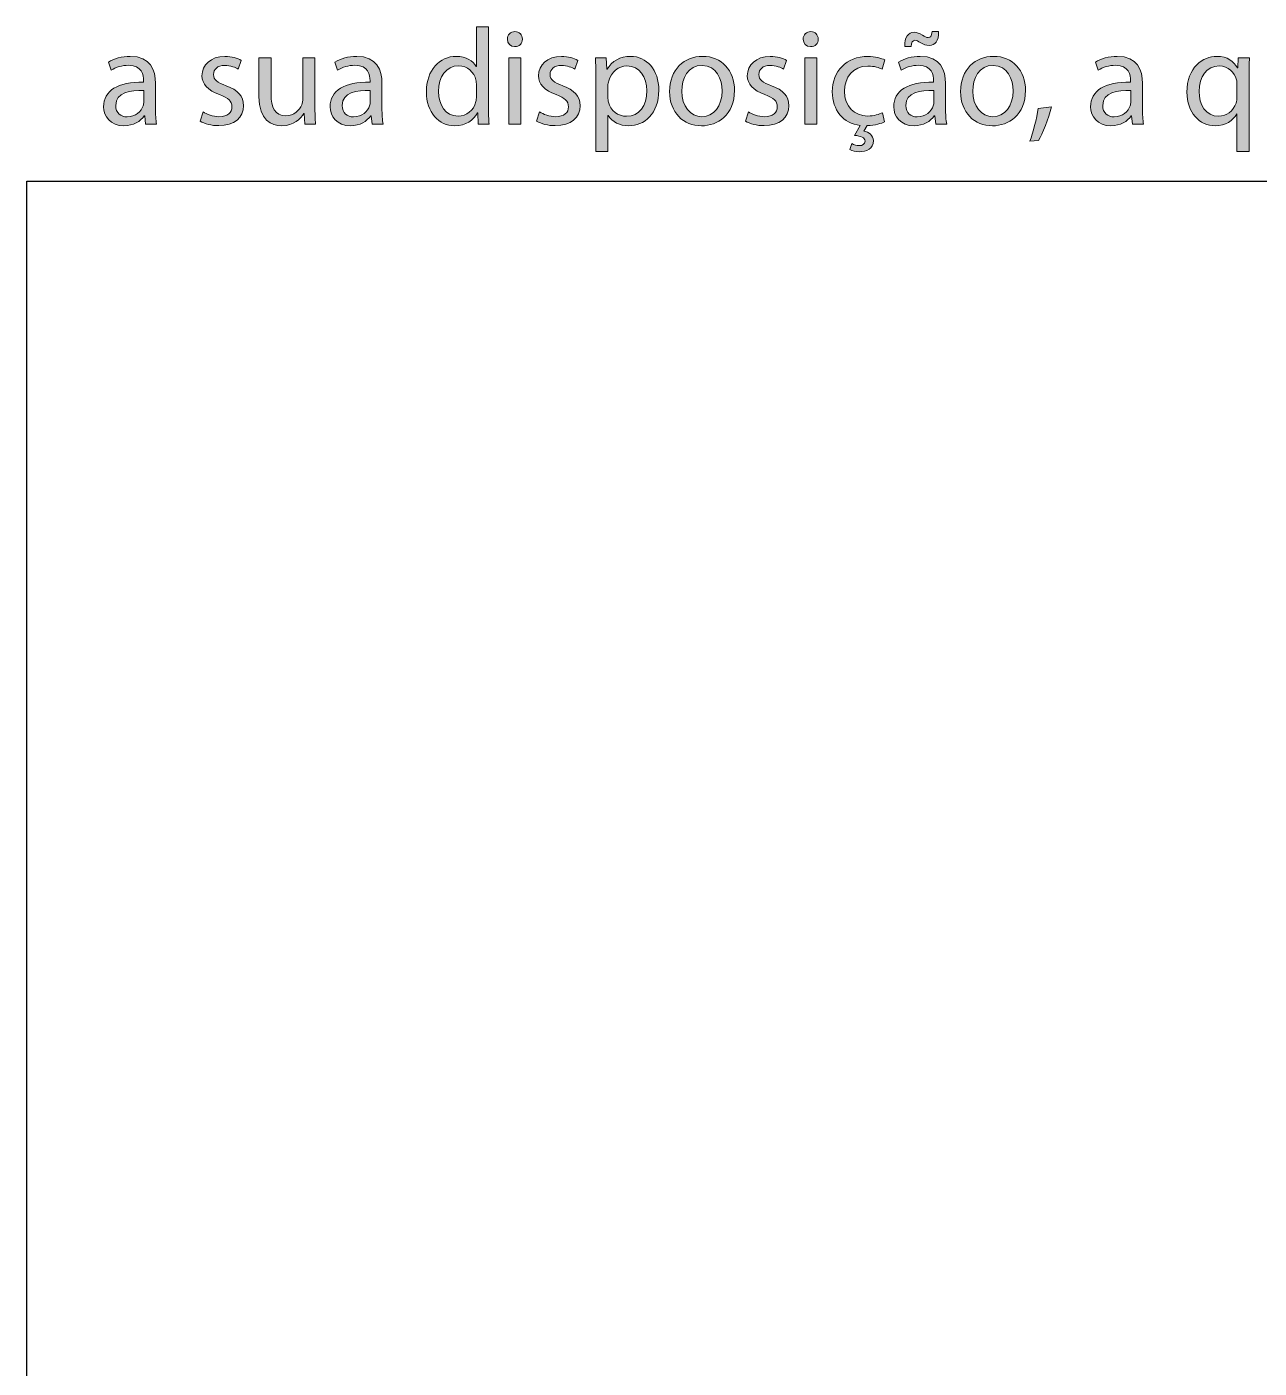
# Model space of a CAD drawing. Header units: inches. Extents: x -507 to 1392, y -754 to 68.
# Drawn here: x 1010.5 to 1100.2, y -318.5 to -220.9 of the extents above; entities that cross this region are included whole.
import ezdxf

# ---------------------------------------------------------------- set-up
doc = ezdxf.new("R2010")
doc.units = ezdxf.units.IN
doc.header["$MEASUREMENT"] = 0
doc.layers.add('back', color=7, linetype='Continuous')
picture_1 = doc.add_image_def('image45.png', size_in_pixel=(730, 767))

# ---------------------------------------------------------------- blocks, each defined once
blk = doc.blocks.new('block 114')
at = {"layer": 'back'}
image = blk.add_image(picture_1, insert=(1010.5, -416.178), size_in_units=(175.2, 184.08), dxfattribs=at)
blk = doc.blocks.new('block 162')
at = {"layer": 'back', "true_color": 0x231f20}
h = blk.add_hatch(color=250, dxfattribs=at)
h.dxf.hatch_style = 2
edge = h.paths.add_edge_path()
edge.add_spline(control_points=[(1044.12, -220.851), (1044.12, -220.851), (1044.12, -226.697), (1044.12, -226.697), (1044.12, -227.127), (1044.13, -227.617), (1044.16, -227.947), (1044.16, -227.947), (1043.371, -227.947), (1043.371, -227.947), (1043.371, -227.947), (1043.331, -227.107), (1043.331, -227.107), (1043.331, -227.107), (1043.311, -227.107), (1043.311, -227.107), (1043.041, -227.647), (1042.451, -228.057), (1041.661, -228.057), (1040.492, -228.057), (1039.593, -227.067), (1039.593, -225.598), (1039.583, -223.989), (1040.582, -223), (1041.762, -223), (1042.501, -223), (1043.001, -223.349), (1043.221, -223.739), (1043.221, -223.739), (1043.24, -223.739), (1043.24, -223.739), (1043.24, -223.739), (1043.24, -220.851), (1043.24, -220.851), (1043.24, -220.851), (1044.12, -220.851), (1044.12, -220.851)], knot_values=[0, 0, 0, 0, 1, 1, 1, 2, 2, 2, 3, 3, 3, 4, 4, 4, 5, 5, 5, 6, 6, 6, 7, 7, 7, 8, 8, 8, 9, 9, 9, 10, 10, 10, 11, 11, 11, 12, 12, 12, 12], degree=3, periodic=1)
edge = h.paths.add_edge_path()
edge.add_spline(control_points=[(1043.24, -225.078), (1043.24, -224.968), (1043.23, -224.818), (1043.201, -224.708), (1043.07, -224.149), (1042.591, -223.689), (1041.932, -223.689), (1041.021, -223.689), (1040.482, -224.489), (1040.482, -225.558), (1040.482, -226.538), (1040.962, -227.347), (1041.911, -227.347), (1042.501, -227.347), (1043.041, -226.958), (1043.201, -226.298), (1043.23, -226.178), (1043.24, -226.058), (1043.24, -225.918), (1043.24, -225.918), (1043.24, -225.078), (1043.24, -225.078)], knot_values=[0, 0, 0, 0, 1, 1, 1, 2, 2, 2, 3, 3, 3, 4, 4, 4, 5, 5, 5, 6, 6, 6, 7, 7, 7, 7], degree=3, periodic=1)
h = blk.add_hatch(color=250, dxfattribs=at)
h.dxf.hatch_style = 2
edge = h.paths.add_edge_path()
edge.add_spline(control_points=[(1046.582, -221.75), (1046.592, -222.05), (1046.372, -222.29), (1046.022, -222.29), (1045.713, -222.29), (1045.493, -222.05), (1045.493, -221.75), (1045.493, -221.44), (1045.723, -221.201), (1046.042, -221.201), (1046.372, -221.201), (1046.582, -221.44), (1046.582, -221.75)], knot_values=[0, 0, 0, 0, 1, 1, 1, 2, 2, 2, 3, 3, 3, 4, 4, 4, 4], degree=3, periodic=1)
h.paths.add_polyline_path([(1045.603, -227.947), (1045.603, -223.109), (1046.482, -223.109), (1046.482, -227.947)])
h = blk.add_hatch(color=250, dxfattribs=at)
h.dxf.hatch_style = 2
edge = h.paths.add_edge_path()
edge.add_spline(control_points=[(1068.121, -221.75), (1068.131, -222.05), (1067.911, -222.29), (1067.562, -222.29), (1067.252, -222.29), (1067.032, -222.05), (1067.032, -221.75), (1067.032, -221.44), (1067.262, -221.201), (1067.581, -221.201), (1067.911, -221.201), (1068.121, -221.44), (1068.121, -221.75)], knot_values=[0, 0, 0, 0, 1, 1, 1, 2, 2, 2, 3, 3, 3, 4, 4, 4, 4], degree=3, periodic=1)
h.paths.add_polyline_path([(1067.142, -227.947), (1067.142, -223.109), (1068.021, -223.109), (1068.021, -227.947)])
h = blk.add_hatch(color=250, dxfattribs=at)
h.dxf.hatch_style = 2
edge = h.paths.add_edge_path()
edge.add_spline(control_points=[(1076.681, -227.947), (1076.681, -227.947), (1076.61, -227.337), (1076.61, -227.337), (1076.61, -227.337), (1076.581, -227.337), (1076.581, -227.337), (1076.311, -227.717), (1075.791, -228.057), (1075.102, -228.057), (1074.122, -228.057), (1073.622, -227.367), (1073.622, -226.667), (1073.622, -225.498), (1074.662, -224.858), (1076.53, -224.869), (1076.53, -224.869), (1076.53, -224.769), (1076.53, -224.769), (1076.53, -224.369), (1076.421, -223.649), (1075.432, -223.649), (1074.981, -223.649), (1074.512, -223.789), (1074.172, -224.009), (1074.172, -224.009), (1073.972, -223.429), (1073.972, -223.429), (1074.372, -223.169), (1074.951, -223), (1075.562, -223), (1077.04, -223), (1077.4, -224.009), (1077.4, -224.979), (1077.4, -224.979), (1077.4, -226.788), (1077.4, -226.788), (1077.4, -227.207), (1077.42, -227.617), (1077.48, -227.947), (1077.48, -227.947), (1076.681, -227.947), (1076.681, -227.947)], knot_values=[0, 0, 0, 0, 1, 1, 1, 2, 2, 2, 3, 3, 3, 4, 4, 4, 5, 5, 5, 6, 6, 6, 7, 7, 7, 8, 8, 8, 9, 9, 9, 10, 10, 10, 11, 11, 11, 12, 12, 12, 13, 13, 13, 14, 14, 14, 14], degree=3, periodic=1)
edge = h.paths.add_edge_path()
edge.add_spline(control_points=[(1074.422, -222.28), (1074.401, -221.63), (1074.672, -221.24), (1075.102, -221.24), (1075.321, -221.24), (1075.491, -221.331), (1075.721, -221.46), (1075.881, -221.55), (1076.021, -221.63), (1076.141, -221.63), (1076.301, -221.63), (1076.391, -221.541), (1076.421, -221.201), (1076.421, -221.201), (1076.881, -221.201), (1076.881, -221.201), (1076.9, -221.87), (1076.671, -222.21), (1076.201, -222.21), (1075.991, -222.21), (1075.801, -222.12), (1075.591, -222.01), (1075.392, -221.89), (1075.281, -221.83), (1075.161, -221.83), (1075.002, -221.83), (1074.922, -222), (1074.901, -222.28), (1074.901, -222.28), (1074.422, -222.28), (1074.422, -222.28)], knot_values=[0, 0, 0, 0, 1, 1, 1, 2, 2, 2, 3, 3, 3, 4, 4, 4, 5, 5, 5, 6, 6, 6, 7, 7, 7, 8, 8, 8, 9, 9, 9, 10, 10, 10, 10], degree=3, periodic=1)
edge = h.paths.add_edge_path()
edge.add_spline(control_points=[(1076.551, -225.478), (1075.591, -225.458), (1074.502, -225.628), (1074.502, -226.567), (1074.502, -227.137), (1074.882, -227.407), (1075.331, -227.407), (1075.961, -227.407), (1076.36, -227.007), (1076.501, -226.598), (1076.53, -226.507), (1076.551, -226.408), (1076.551, -226.318), (1076.551, -226.318), (1076.551, -225.478), (1076.551, -225.478)], knot_values=[0, 0, 0, 0, 1, 1, 1, 2, 2, 2, 3, 3, 3, 4, 4, 4, 5, 5, 5, 5], degree=3, periodic=1)
h = blk.add_hatch(color=250, dxfattribs=at)
h.dxf.hatch_style = 2
edge = h.paths.add_edge_path()
edge.add_spline(control_points=[(1019.151, -227.947), (1019.151, -227.947), (1019.081, -227.337), (1019.081, -227.337), (1019.081, -227.337), (1019.052, -227.337), (1019.052, -227.337), (1018.781, -227.717), (1018.262, -228.057), (1017.572, -228.057), (1016.593, -228.057), (1016.093, -227.367), (1016.093, -226.667), (1016.093, -225.498), (1017.133, -224.858), (1019.001, -224.869), (1019.001, -224.869), (1019.001, -224.769), (1019.001, -224.769), (1019.001, -224.369), (1018.892, -223.649), (1017.902, -223.649), (1017.452, -223.649), (1016.982, -223.789), (1016.643, -224.009), (1016.643, -224.009), (1016.442, -223.429), (1016.442, -223.429), (1016.843, -223.169), (1017.422, -223), (1018.032, -223), (1019.511, -223), (1019.871, -224.009), (1019.871, -224.979), (1019.871, -224.979), (1019.871, -226.788), (1019.871, -226.788), (1019.871, -227.207), (1019.891, -227.617), (1019.951, -227.947), (1019.951, -227.947), (1019.151, -227.947), (1019.151, -227.947)], knot_values=[0, 0, 0, 0, 1, 1, 1, 2, 2, 2, 3, 3, 3, 4, 4, 4, 5, 5, 5, 6, 6, 6, 7, 7, 7, 8, 8, 8, 9, 9, 9, 10, 10, 10, 11, 11, 11, 12, 12, 12, 13, 13, 13, 14, 14, 14, 14], degree=3, periodic=1)
edge = h.paths.add_edge_path()
edge.add_spline(control_points=[(1019.021, -225.478), (1018.062, -225.458), (1016.973, -225.628), (1016.973, -226.567), (1016.973, -227.137), (1017.353, -227.407), (1017.802, -227.407), (1018.432, -227.407), (1018.831, -227.007), (1018.972, -226.598), (1019.001, -226.507), (1019.021, -226.408), (1019.021, -226.318), (1019.021, -226.318), (1019.021, -225.478), (1019.021, -225.478)], knot_values=[0, 0, 0, 0, 1, 1, 1, 2, 2, 2, 3, 3, 3, 4, 4, 4, 5, 5, 5, 5], degree=3, periodic=1)
h = blk.add_hatch(color=250, dxfattribs=at)
h.dxf.hatch_style = 2
edge = h.paths.add_edge_path()
edge.add_spline(control_points=[(1023.332, -227.047), (1023.592, -227.217), (1024.052, -227.397), (1024.491, -227.397), (1025.131, -227.397), (1025.432, -227.077), (1025.432, -226.677), (1025.432, -226.258), (1025.182, -226.028), (1024.531, -225.788), (1023.662, -225.478), (1023.252, -224.999), (1023.252, -224.419), (1023.252, -223.639), (1023.882, -223), (1024.922, -223), (1025.411, -223), (1025.841, -223.14), (1026.11, -223.299), (1026.11, -223.299), (1025.891, -223.939), (1025.891, -223.939), (1025.701, -223.819), (1025.352, -223.659), (1024.901, -223.659), (1024.382, -223.659), (1024.092, -223.959), (1024.092, -224.319), (1024.092, -224.719), (1024.382, -224.898), (1025.012, -225.138), (1025.851, -225.458), (1026.28, -225.878), (1026.28, -226.598), (1026.28, -227.447), (1025.621, -228.047), (1024.472, -228.047), (1023.942, -228.047), (1023.452, -227.917), (1023.112, -227.717), (1023.112, -227.717), (1023.332, -227.047), (1023.332, -227.047)], knot_values=[0, 0, 0, 0, 1, 1, 1, 2, 2, 2, 3, 3, 3, 4, 4, 4, 5, 5, 5, 6, 6, 6, 7, 7, 7, 8, 8, 8, 9, 9, 9, 10, 10, 10, 11, 11, 11, 12, 12, 12, 13, 13, 13, 14, 14, 14, 14], degree=3, periodic=1)
h = blk.add_hatch(color=250, dxfattribs=at)
h.dxf.hatch_style = 2
edge = h.paths.add_edge_path()
edge.add_spline(control_points=[(1031.48, -226.627), (1031.48, -227.127), (1031.49, -227.567), (1031.521, -227.947), (1031.521, -227.947), (1030.741, -227.947), (1030.741, -227.947), (1030.741, -227.947), (1030.691, -227.157), (1030.691, -227.157), (1030.691, -227.157), (1030.671, -227.157), (1030.671, -227.157), (1030.441, -227.547), (1029.932, -228.057), (1029.072, -228.057), (1028.312, -228.057), (1027.402, -227.637), (1027.402, -225.938), (1027.402, -225.938), (1027.402, -223.109), (1027.402, -223.109), (1027.402, -223.109), (1028.282, -223.109), (1028.282, -223.109), (1028.282, -223.109), (1028.282, -225.788), (1028.282, -225.788), (1028.282, -226.708), (1028.562, -227.327), (1029.361, -227.327), (1029.951, -227.327), (1030.361, -226.917), (1030.521, -226.527), (1030.571, -226.397), (1030.601, -226.238), (1030.601, -226.078), (1030.601, -226.078), (1030.601, -223.109), (1030.601, -223.109), (1030.601, -223.109), (1031.48, -223.109), (1031.48, -223.109), (1031.48, -223.109), (1031.48, -226.627), (1031.48, -226.627)], knot_values=[0, 0, 0, 0, 1, 1, 1, 2, 2, 2, 3, 3, 3, 4, 4, 4, 5, 5, 5, 6, 6, 6, 7, 7, 7, 8, 8, 8, 9, 9, 9, 10, 10, 10, 11, 11, 11, 12, 12, 12, 13, 13, 13, 14, 14, 14, 15, 15, 15, 15], degree=3, periodic=1)
h = blk.add_hatch(color=250, dxfattribs=at)
h.dxf.hatch_style = 2
edge = h.paths.add_edge_path()
edge.add_spline(control_points=[(1035.642, -227.947), (1035.642, -227.947), (1035.571, -227.337), (1035.571, -227.337), (1035.571, -227.337), (1035.542, -227.337), (1035.542, -227.337), (1035.271, -227.717), (1034.752, -228.057), (1034.062, -228.057), (1033.083, -228.057), (1032.583, -227.367), (1032.583, -226.667), (1032.583, -225.498), (1033.623, -224.858), (1035.491, -224.869), (1035.491, -224.869), (1035.491, -224.769), (1035.491, -224.769), (1035.491, -224.369), (1035.382, -223.649), (1034.393, -223.649), (1033.942, -223.649), (1033.473, -223.789), (1033.133, -224.009), (1033.133, -224.009), (1032.933, -223.429), (1032.933, -223.429), (1033.333, -223.169), (1033.912, -223), (1034.522, -223), (1036.001, -223), (1036.361, -224.009), (1036.361, -224.979), (1036.361, -224.979), (1036.361, -226.788), (1036.361, -226.788), (1036.361, -227.207), (1036.381, -227.617), (1036.441, -227.947), (1036.441, -227.947), (1035.642, -227.947), (1035.642, -227.947)], knot_values=[0, 0, 0, 0, 1, 1, 1, 2, 2, 2, 3, 3, 3, 4, 4, 4, 5, 5, 5, 6, 6, 6, 7, 7, 7, 8, 8, 8, 9, 9, 9, 10, 10, 10, 11, 11, 11, 12, 12, 12, 13, 13, 13, 14, 14, 14, 14], degree=3, periodic=1)
edge = h.paths.add_edge_path()
edge.add_spline(control_points=[(1035.512, -225.478), (1034.552, -225.458), (1033.463, -225.628), (1033.463, -226.567), (1033.463, -227.137), (1033.843, -227.407), (1034.292, -227.407), (1034.922, -227.407), (1035.321, -227.007), (1035.462, -226.598), (1035.491, -226.507), (1035.512, -226.408), (1035.512, -226.318), (1035.512, -226.318), (1035.512, -225.478), (1035.512, -225.478)], knot_values=[0, 0, 0, 0, 1, 1, 1, 2, 2, 2, 3, 3, 3, 4, 4, 4, 5, 5, 5, 5], degree=3, periodic=1)
h = blk.add_hatch(color=250, dxfattribs=at)
h.dxf.hatch_style = 2
edge = h.paths.add_edge_path()
edge.add_spline(control_points=[(1047.842, -227.047), (1048.102, -227.217), (1048.562, -227.397), (1049.001, -227.397), (1049.641, -227.397), (1049.941, -227.077), (1049.941, -226.677), (1049.941, -226.258), (1049.691, -226.028), (1049.041, -225.788), (1048.172, -225.478), (1047.762, -224.999), (1047.762, -224.419), (1047.762, -223.639), (1048.392, -223), (1049.432, -223), (1049.921, -223), (1050.351, -223.14), (1050.62, -223.299), (1050.62, -223.299), (1050.4, -223.939), (1050.4, -223.939), (1050.211, -223.819), (1049.861, -223.659), (1049.411, -223.659), (1048.892, -223.659), (1048.602, -223.959), (1048.602, -224.319), (1048.602, -224.719), (1048.892, -224.898), (1049.521, -225.138), (1050.36, -225.458), (1050.79, -225.878), (1050.79, -226.598), (1050.79, -227.447), (1050.131, -228.047), (1048.981, -228.047), (1048.452, -228.047), (1047.962, -227.917), (1047.622, -227.717), (1047.622, -227.717), (1047.842, -227.047), (1047.842, -227.047)], knot_values=[0, 0, 0, 0, 1, 1, 1, 2, 2, 2, 3, 3, 3, 4, 4, 4, 5, 5, 5, 6, 6, 6, 7, 7, 7, 8, 8, 8, 9, 9, 9, 10, 10, 10, 11, 11, 11, 12, 12, 12, 13, 13, 13, 14, 14, 14, 14], degree=3, periodic=1)
h = blk.add_hatch(color=250, dxfattribs=at)
h.dxf.hatch_style = 2
edge = h.paths.add_edge_path()
edge.add_spline(control_points=[(1051.942, -224.688), (1051.942, -224.069), (1051.923, -223.569), (1051.902, -223.109), (1051.902, -223.109), (1052.692, -223.109), (1052.692, -223.109), (1052.692, -223.109), (1052.732, -223.939), (1052.732, -223.939), (1052.732, -223.939), (1052.752, -223.939), (1052.752, -223.939), (1053.112, -223.349), (1053.682, -223), (1054.471, -223), (1055.641, -223), (1056.52, -223.989), (1056.52, -225.458), (1056.52, -227.197), (1055.461, -228.057), (1054.321, -228.057), (1053.682, -228.057), (1053.122, -227.777), (1052.832, -227.297), (1052.832, -227.297), (1052.812, -227.297), (1052.812, -227.297), (1052.812, -227.297), (1052.812, -229.926), (1052.812, -229.926), (1052.812, -229.926), (1051.942, -229.926), (1051.942, -229.926), (1051.942, -229.926), (1051.942, -224.688), (1051.942, -224.688)], knot_values=[0, 0, 0, 0, 1, 1, 1, 2, 2, 2, 3, 3, 3, 4, 4, 4, 5, 5, 5, 6, 6, 6, 7, 7, 7, 8, 8, 8, 9, 9, 9, 10, 10, 10, 11, 11, 11, 12, 12, 12, 12], degree=3, periodic=1)
edge = h.paths.add_edge_path()
edge.add_spline(control_points=[(1052.812, -225.978), (1052.812, -226.108), (1052.832, -226.228), (1052.852, -226.338), (1053.012, -226.947), (1053.542, -227.367), (1054.171, -227.367), (1055.101, -227.367), (1055.641, -226.607), (1055.641, -225.498), (1055.641, -224.529), (1055.131, -223.699), (1054.201, -223.699), (1053.602, -223.699), (1053.042, -224.129), (1052.872, -224.789), (1052.842, -224.898), (1052.812, -225.028), (1052.812, -225.148), (1052.812, -225.148), (1052.812, -225.978), (1052.812, -225.978)], knot_values=[0, 0, 0, 0, 1, 1, 1, 2, 2, 2, 3, 3, 3, 4, 4, 4, 5, 5, 5, 6, 6, 6, 7, 7, 7, 7], degree=3, periodic=1)
h = blk.add_hatch(color=250, dxfattribs=at)
h.dxf.hatch_style = 2
edge = h.paths.add_edge_path()
edge.add_spline(control_points=[(1062.03, -225.488), (1062.03, -227.277), (1060.791, -228.057), (1059.621, -228.057), (1058.312, -228.057), (1057.303, -227.097), (1057.303, -225.568), (1057.303, -223.949), (1058.362, -223), (1059.701, -223), (1061.091, -223), (1062.03, -224.009), (1062.03, -225.488)], knot_values=[0, 0, 0, 0, 1, 1, 1, 2, 2, 2, 3, 3, 3, 4, 4, 4, 4], degree=3, periodic=1)
edge = h.paths.add_edge_path()
edge.add_spline(control_points=[(1058.192, -225.538), (1058.192, -226.598), (1058.802, -227.397), (1059.661, -227.397), (1060.501, -227.397), (1061.131, -226.607), (1061.131, -225.518), (1061.131, -224.699), (1060.721, -223.659), (1059.682, -223.659), (1058.642, -223.659), (1058.192, -224.619), (1058.192, -225.538)], knot_values=[0, 0, 0, 0, 1, 1, 1, 2, 2, 2, 3, 3, 3, 4, 4, 4, 4], degree=3, periodic=1)
h = blk.add_hatch(color=250, dxfattribs=at)
h.dxf.hatch_style = 2
edge = h.paths.add_edge_path()
edge.add_spline(control_points=[(1063.042, -227.047), (1063.302, -227.217), (1063.762, -227.397), (1064.201, -227.397), (1064.841, -227.397), (1065.142, -227.077), (1065.142, -226.677), (1065.142, -226.258), (1064.892, -226.028), (1064.241, -225.788), (1063.372, -225.478), (1062.962, -224.999), (1062.962, -224.419), (1062.962, -223.639), (1063.592, -223), (1064.632, -223), (1065.121, -223), (1065.551, -223.14), (1065.82, -223.299), (1065.82, -223.299), (1065.601, -223.939), (1065.601, -223.939), (1065.411, -223.819), (1065.062, -223.659), (1064.611, -223.659), (1064.092, -223.659), (1063.802, -223.959), (1063.802, -224.319), (1063.802, -224.719), (1064.092, -224.898), (1064.722, -225.138), (1065.561, -225.458), (1065.99, -225.878), (1065.99, -226.598), (1065.99, -227.447), (1065.331, -228.047), (1064.182, -228.047), (1063.652, -228.047), (1063.162, -227.917), (1062.822, -227.717), (1062.822, -227.717), (1063.042, -227.047), (1063.042, -227.047)], knot_values=[0, 0, 0, 0, 1, 1, 1, 2, 2, 2, 3, 3, 3, 4, 4, 4, 5, 5, 5, 6, 6, 6, 7, 7, 7, 8, 8, 8, 9, 9, 9, 10, 10, 10, 11, 11, 11, 12, 12, 12, 13, 13, 13, 14, 14, 14, 14], degree=3, periodic=1)
h = blk.add_hatch(color=250, dxfattribs=at)
h.dxf.hatch_style = 2
edge = h.paths.add_edge_path()
edge.add_spline(control_points=[(1072.95, -227.767), (1072.74, -227.877), (1072.28, -228.027), (1071.701, -228.047), (1071.701, -228.047), (1071.441, -228.446), (1071.441, -228.446), (1071.811, -228.497), (1072.141, -228.756), (1072.141, -229.136), (1072.141, -229.726), (1071.65, -229.946), (1071.102, -229.946), (1070.852, -229.946), (1070.592, -229.875), (1070.422, -229.776), (1070.422, -229.776), (1070.571, -229.346), (1070.571, -229.346), (1070.731, -229.446), (1070.932, -229.496), (1071.111, -229.496), (1071.331, -229.496), (1071.541, -229.416), (1071.541, -229.176), (1071.531, -228.916), (1071.231, -228.796), (1070.762, -228.756), (1070.762, -228.756), (1071.181, -228.027), (1071.181, -228.027), (1069.941, -227.867), (1069.152, -226.927), (1069.152, -225.578), (1069.152, -224.089), (1070.172, -223.009), (1071.751, -223.009), (1072.271, -223.009), (1072.73, -223.14), (1072.97, -223.259), (1072.97, -223.259), (1072.771, -223.939), (1072.771, -223.939), (1072.561, -223.819), (1072.23, -223.709), (1071.751, -223.709), (1070.642, -223.709), (1070.042, -224.529), (1070.042, -225.538), (1070.042, -226.658), (1070.762, -227.347), (1071.721, -227.347), (1072.221, -227.347), (1072.551, -227.217), (1072.8, -227.107), (1072.8, -227.107), (1072.95, -227.767), (1072.95, -227.767)], knot_values=[0, 0, 0, 0, 1, 1, 1, 2, 2, 2, 3, 3, 3, 4, 4, 4, 5, 5, 5, 6, 6, 6, 7, 7, 7, 8, 8, 8, 9, 9, 9, 10, 10, 10, 11, 11, 11, 12, 12, 12, 13, 13, 13, 14, 14, 14, 15, 15, 15, 16, 16, 16, 17, 17, 17, 18, 18, 18, 19, 19, 19, 19], degree=3, periodic=1)
h = blk.add_hatch(color=250, dxfattribs=at)
h.dxf.hatch_style = 2
edge = h.paths.add_edge_path()
edge.add_spline(control_points=[(1083.22, -225.488), (1083.22, -227.277), (1081.98, -228.057), (1080.811, -228.057), (1079.502, -228.057), (1078.492, -227.097), (1078.492, -225.568), (1078.492, -223.949), (1079.552, -223), (1080.891, -223), (1082.28, -223), (1083.22, -224.009), (1083.22, -225.488)], knot_values=[0, 0, 0, 0, 1, 1, 1, 2, 2, 2, 3, 3, 3, 4, 4, 4, 4], degree=3, periodic=1)
edge = h.paths.add_edge_path()
edge.add_spline(control_points=[(1079.382, -225.538), (1079.382, -226.598), (1079.991, -227.397), (1080.851, -227.397), (1081.69, -227.397), (1082.32, -226.607), (1082.32, -225.518), (1082.32, -224.699), (1081.91, -223.659), (1080.871, -223.659), (1079.831, -223.659), (1079.382, -224.619), (1079.382, -225.538)], knot_values=[0, 0, 0, 0, 1, 1, 1, 2, 2, 2, 3, 3, 3, 4, 4, 4, 4], degree=3, periodic=1)
h = blk.add_hatch(color=250, dxfattribs=at)
h.dxf.hatch_style = 2
edge = h.paths.add_edge_path()
edge.add_spline(control_points=[(1091.021, -227.947), (1091.021, -227.947), (1090.95, -227.337), (1090.95, -227.337), (1090.95, -227.337), (1090.921, -227.337), (1090.921, -227.337), (1090.65, -227.717), (1090.131, -228.057), (1089.441, -228.057), (1088.462, -228.057), (1087.962, -227.367), (1087.962, -226.667), (1087.962, -225.498), (1089.002, -224.858), (1090.87, -224.869), (1090.87, -224.869), (1090.87, -224.769), (1090.87, -224.769), (1090.87, -224.369), (1090.761, -223.649), (1089.771, -223.649), (1089.321, -223.649), (1088.852, -223.789), (1088.512, -224.009), (1088.512, -224.009), (1088.312, -223.429), (1088.312, -223.429), (1088.712, -223.169), (1089.291, -223), (1089.901, -223), (1091.38, -223), (1091.74, -224.009), (1091.74, -224.979), (1091.74, -224.979), (1091.74, -226.788), (1091.74, -226.788), (1091.74, -227.207), (1091.76, -227.617), (1091.82, -227.947), (1091.82, -227.947), (1091.021, -227.947), (1091.021, -227.947)], knot_values=[0, 0, 0, 0, 1, 1, 1, 2, 2, 2, 3, 3, 3, 4, 4, 4, 5, 5, 5, 6, 6, 6, 7, 7, 7, 8, 8, 8, 9, 9, 9, 10, 10, 10, 11, 11, 11, 12, 12, 12, 13, 13, 13, 14, 14, 14, 14], degree=3, periodic=1)
edge = h.paths.add_edge_path()
edge.add_spline(control_points=[(1090.891, -225.478), (1089.931, -225.458), (1088.842, -225.628), (1088.842, -226.567), (1088.842, -227.137), (1089.222, -227.407), (1089.671, -227.407), (1090.301, -227.407), (1090.7, -227.007), (1090.841, -226.598), (1090.87, -226.507), (1090.891, -226.408), (1090.891, -226.318), (1090.891, -226.318), (1090.891, -225.478), (1090.891, -225.478)], knot_values=[0, 0, 0, 0, 1, 1, 1, 2, 2, 2, 3, 3, 3, 4, 4, 4, 5, 5, 5, 5], degree=3, periodic=1)
h = blk.add_hatch(color=250, dxfattribs=at)
h.dxf.hatch_style = 2
edge = h.paths.add_edge_path()
edge.add_spline(control_points=[(1098.619, -227.197), (1098.619, -227.197), (1098.6, -227.197), (1098.6, -227.197), (1098.34, -227.677), (1097.8, -228.057), (1097.021, -228.057), (1095.891, -228.057), (1094.972, -227.077), (1094.972, -225.608), (1094.972, -223.799), (1096.141, -223), (1097.16, -223), (1097.91, -223), (1098.41, -223.369), (1098.649, -223.839), (1098.649, -223.839), (1098.67, -223.839), (1098.67, -223.839), (1098.67, -223.839), (1098.699, -223.109), (1098.699, -223.109), (1098.699, -223.109), (1099.529, -223.109), (1099.529, -223.109), (1099.509, -223.519), (1099.499, -223.939), (1099.499, -224.438), (1099.499, -224.438), (1099.499, -229.926), (1099.499, -229.926), (1099.499, -229.926), (1098.619, -229.926), (1098.619, -229.926), (1098.619, -229.926), (1098.619, -227.197), (1098.619, -227.197)], knot_values=[0, 0, 0, 0, 1, 1, 1, 2, 2, 2, 3, 3, 3, 4, 4, 4, 5, 5, 5, 6, 6, 6, 7, 7, 7, 8, 8, 8, 9, 9, 9, 10, 10, 10, 11, 11, 11, 12, 12, 12, 12], degree=3, periodic=1)
edge = h.paths.add_edge_path()
edge.add_spline(control_points=[(1098.619, -225.068), (1098.619, -224.948), (1098.609, -224.809), (1098.58, -224.699), (1098.449, -224.159), (1097.979, -223.699), (1097.32, -223.699), (1096.411, -223.699), (1095.861, -224.469), (1095.861, -225.558), (1095.861, -226.518), (1096.321, -227.357), (1097.29, -227.357), (1097.86, -227.357), (1098.35, -227.007), (1098.55, -226.397), (1098.59, -226.278), (1098.619, -226.108), (1098.619, -225.978), (1098.619, -225.978), (1098.619, -225.068), (1098.619, -225.068)], knot_values=[0, 0, 0, 0, 1, 1, 1, 2, 2, 2, 3, 3, 3, 4, 4, 4, 5, 5, 5, 6, 6, 6, 7, 7, 7, 7], degree=3, periodic=1)
h = blk.add_hatch(color=250, dxfattribs=at)
h.dxf.hatch_style = 2
edge = h.paths.add_edge_path()
edge.add_spline(control_points=[(1083.543, -229.176), (1083.763, -228.586), (1084.032, -227.517), (1084.143, -226.788), (1084.143, -226.788), (1085.122, -226.688), (1085.122, -226.688), (1084.892, -227.537), (1084.452, -228.646), (1084.173, -229.116), (1084.173, -229.116), (1083.543, -229.176), (1083.543, -229.176)], knot_values=[0, 0, 0, 0, 1, 1, 1, 2, 2, 2, 3, 3, 3, 4, 4, 4, 4], degree=3, periodic=1)
at = {"layer": 'back', "lineweight": 0}
for points in [[(1045.603, -227.947), (1045.603, -223.109), (1046.482, -223.109), (1046.482, -227.947), (1045.603, -227.947)], [(1067.142, -227.947), (1067.142, -223.109), (1068.021, -223.109), (1068.021, -227.947), (1067.142, -227.947)]]:
    blk.add_lwpolyline(points, dxfattribs=at)
for points, knots in [([(1044.12, -220.851), (1044.12, -220.851), (1044.12, -226.697), (1044.12, -226.697), (1044.12, -227.127), (1044.13, -227.617), (1044.16, -227.947), (1044.16, -227.947), (1043.371, -227.947), (1043.371, -227.947), (1043.371, -227.947), (1043.331, -227.107), (1043.331, -227.107), (1043.331, -227.107), (1043.311, -227.107), (1043.311, -227.107), (1043.041, -227.647), (1042.451, -228.057), (1041.661, -228.057), (1040.492, -228.057), (1039.593, -227.067), (1039.593, -225.598), (1039.583, -223.989), (1040.582, -223), (1041.762, -223), (1042.501, -223), (1043.001, -223.349), (1043.221, -223.739), (1043.221, -223.739), (1043.24, -223.739), (1043.24, -223.739), (1043.24, -223.739), (1043.24, -220.851), (1043.24, -220.851), (1043.24, -220.851), (1044.12, -220.851), (1044.12, -220.851)], [0, 0, 0, 0, 1, 1, 1, 2, 2, 2, 3, 3, 3, 4, 4, 4, 5, 5, 5, 6, 6, 6, 7, 7, 7, 8, 8, 8, 9, 9, 9, 10, 10, 10, 11, 11, 11, 12, 12, 12, 12]), ([(1046.582, -221.75), (1046.592, -222.05), (1046.372, -222.29), (1046.022, -222.29), (1045.713, -222.29), (1045.493, -222.05), (1045.493, -221.75), (1045.493, -221.44), (1045.723, -221.201), (1046.042, -221.201), (1046.372, -221.201), (1046.582, -221.44), (1046.582, -221.75)], [0, 0, 0, 0, 1, 1, 1, 2, 2, 2, 3, 3, 3, 4, 4, 4, 4]), ([(1068.121, -221.75), (1068.131, -222.05), (1067.911, -222.29), (1067.562, -222.29), (1067.252, -222.29), (1067.032, -222.05), (1067.032, -221.75), (1067.032, -221.44), (1067.262, -221.201), (1067.581, -221.201), (1067.911, -221.201), (1068.121, -221.44), (1068.121, -221.75)], [0, 0, 0, 0, 1, 1, 1, 2, 2, 2, 3, 3, 3, 4, 4, 4, 4]), ([(1074.422, -222.28), (1074.401, -221.63), (1074.672, -221.24), (1075.102, -221.24), (1075.321, -221.24), (1075.491, -221.331), (1075.721, -221.46), (1075.881, -221.55), (1076.021, -221.63), (1076.141, -221.63), (1076.301, -221.63), (1076.391, -221.541), (1076.421, -221.201), (1076.421, -221.201), (1076.881, -221.201), (1076.881, -221.201), (1076.9, -221.87), (1076.671, -222.21), (1076.201, -222.21), (1075.991, -222.21), (1075.801, -222.12), (1075.591, -222.01), (1075.392, -221.89), (1075.281, -221.83), (1075.161, -221.83), (1075.002, -221.83), (1074.922, -222), (1074.901, -222.28), (1074.901, -222.28), (1074.422, -222.28), (1074.422, -222.28)], [0, 0, 0, 0, 1, 1, 1, 2, 2, 2, 3, 3, 3, 4, 4, 4, 5, 5, 5, 6, 6, 6, 7, 7, 7, 8, 8, 8, 9, 9, 9, 10, 10, 10, 10]), ([(1019.151, -227.947), (1019.151, -227.947), (1019.081, -227.337), (1019.081, -227.337), (1019.081, -227.337), (1019.052, -227.337), (1019.052, -227.337), (1018.781, -227.717), (1018.262, -228.057), (1017.572, -228.057), (1016.593, -228.057), (1016.093, -227.367), (1016.093, -226.667), (1016.093, -225.498), (1017.133, -224.858), (1019.001, -224.869), (1019.001, -224.869), (1019.001, -224.769), (1019.001, -224.769), (1019.001, -224.369), (1018.892, -223.649), (1017.902, -223.649), (1017.452, -223.649), (1016.982, -223.789), (1016.643, -224.009), (1016.643, -224.009), (1016.442, -223.429), (1016.442, -223.429), (1016.843, -223.169), (1017.422, -223), (1018.032, -223), (1019.511, -223), (1019.871, -224.009), (1019.871, -224.979), (1019.871, -224.979), (1019.871, -226.788), (1019.871, -226.788), (1019.871, -227.207), (1019.891, -227.617), (1019.951, -227.947), (1019.951, -227.947), (1019.151, -227.947), (1019.151, -227.947)], [0, 0, 0, 0, 1, 1, 1, 2, 2, 2, 3, 3, 3, 4, 4, 4, 5, 5, 5, 6, 6, 6, 7, 7, 7, 8, 8, 8, 9, 9, 9, 10, 10, 10, 11, 11, 11, 12, 12, 12, 13, 13, 13, 14, 14, 14, 14]), ([(1023.332, -227.047), (1023.592, -227.217), (1024.052, -227.397), (1024.491, -227.397), (1025.131, -227.397), (1025.432, -227.077), (1025.432, -226.677), (1025.432, -226.258), (1025.182, -226.028), (1024.531, -225.788), (1023.662, -225.478), (1023.252, -224.999), (1023.252, -224.419), (1023.252, -223.639), (1023.882, -223), (1024.922, -223), (1025.411, -223), (1025.841, -223.14), (1026.11, -223.299), (1026.11, -223.299), (1025.891, -223.939), (1025.891, -223.939), (1025.701, -223.819), (1025.352, -223.659), (1024.901, -223.659), (1024.382, -223.659), (1024.092, -223.959), (1024.092, -224.319), (1024.092, -224.719), (1024.382, -224.898), (1025.012, -225.138), (1025.851, -225.458), (1026.28, -225.878), (1026.28, -226.598), (1026.28, -227.447), (1025.621, -228.047), (1024.472, -228.047), (1023.942, -228.047), (1023.452, -227.917), (1023.112, -227.717), (1023.112, -227.717), (1023.332, -227.047), (1023.332, -227.047)], [0, 0, 0, 0, 1, 1, 1, 2, 2, 2, 3, 3, 3, 4, 4, 4, 5, 5, 5, 6, 6, 6, 7, 7, 7, 8, 8, 8, 9, 9, 9, 10, 10, 10, 11, 11, 11, 12, 12, 12, 13, 13, 13, 14, 14, 14, 14]), ([(1031.48, -226.627), (1031.48, -227.127), (1031.49, -227.567), (1031.521, -227.947), (1031.521, -227.947), (1030.741, -227.947), (1030.741, -227.947), (1030.741, -227.947), (1030.691, -227.157), (1030.691, -227.157), (1030.691, -227.157), (1030.671, -227.157), (1030.671, -227.157), (1030.441, -227.547), (1029.932, -228.057), (1029.072, -228.057), (1028.312, -228.057), (1027.402, -227.637), (1027.402, -225.938), (1027.402, -225.938), (1027.402, -223.109), (1027.402, -223.109), (1027.402, -223.109), (1028.282, -223.109), (1028.282, -223.109), (1028.282, -223.109), (1028.282, -225.788), (1028.282, -225.788), (1028.282, -226.708), (1028.562, -227.327), (1029.361, -227.327), (1029.951, -227.327), (1030.361, -226.917), (1030.521, -226.527), (1030.571, -226.397), (1030.601, -226.238), (1030.601, -226.078), (1030.601, -226.078), (1030.601, -223.109), (1030.601, -223.109), (1030.601, -223.109), (1031.48, -223.109), (1031.48, -223.109), (1031.48, -223.109), (1031.48, -226.627), (1031.48, -226.627)], [0, 0, 0, 0, 1, 1, 1, 2, 2, 2, 3, 3, 3, 4, 4, 4, 5, 5, 5, 6, 6, 6, 7, 7, 7, 8, 8, 8, 9, 9, 9, 10, 10, 10, 11, 11, 11, 12, 12, 12, 13, 13, 13, 14, 14, 14, 15, 15, 15, 15]), ([(1035.642, -227.947), (1035.642, -227.947), (1035.571, -227.337), (1035.571, -227.337), (1035.571, -227.337), (1035.542, -227.337), (1035.542, -227.337), (1035.271, -227.717), (1034.752, -228.057), (1034.062, -228.057), (1033.083, -228.057), (1032.583, -227.367), (1032.583, -226.667), (1032.583, -225.498), (1033.623, -224.858), (1035.491, -224.869), (1035.491, -224.869), (1035.491, -224.769), (1035.491, -224.769), (1035.491, -224.369), (1035.382, -223.649), (1034.393, -223.649), (1033.942, -223.649), (1033.473, -223.789), (1033.133, -224.009), (1033.133, -224.009), (1032.933, -223.429), (1032.933, -223.429), (1033.333, -223.169), (1033.912, -223), (1034.522, -223), (1036.001, -223), (1036.361, -224.009), (1036.361, -224.979), (1036.361, -224.979), (1036.361, -226.788), (1036.361, -226.788), (1036.361, -227.207), (1036.381, -227.617), (1036.441, -227.947), (1036.441, -227.947), (1035.642, -227.947), (1035.642, -227.947)], [0, 0, 0, 0, 1, 1, 1, 2, 2, 2, 3, 3, 3, 4, 4, 4, 5, 5, 5, 6, 6, 6, 7, 7, 7, 8, 8, 8, 9, 9, 9, 10, 10, 10, 11, 11, 11, 12, 12, 12, 13, 13, 13, 14, 14, 14, 14]), ([(1047.842, -227.047), (1048.102, -227.217), (1048.562, -227.397), (1049.001, -227.397), (1049.641, -227.397), (1049.941, -227.077), (1049.941, -226.677), (1049.941, -226.258), (1049.691, -226.028), (1049.041, -225.788), (1048.172, -225.478), (1047.762, -224.999), (1047.762, -224.419), (1047.762, -223.639), (1048.392, -223), (1049.432, -223), (1049.921, -223), (1050.351, -223.14), (1050.62, -223.299), (1050.62, -223.299), (1050.4, -223.939), (1050.4, -223.939), (1050.211, -223.819), (1049.861, -223.659), (1049.411, -223.659), (1048.892, -223.659), (1048.602, -223.959), (1048.602, -224.319), (1048.602, -224.719), (1048.892, -224.898), (1049.521, -225.138), (1050.36, -225.458), (1050.79, -225.878), (1050.79, -226.598), (1050.79, -227.447), (1050.131, -228.047), (1048.981, -228.047), (1048.452, -228.047), (1047.962, -227.917), (1047.622, -227.717), (1047.622, -227.717), (1047.842, -227.047), (1047.842, -227.047)], [0, 0, 0, 0, 1, 1, 1, 2, 2, 2, 3, 3, 3, 4, 4, 4, 5, 5, 5, 6, 6, 6, 7, 7, 7, 8, 8, 8, 9, 9, 9, 10, 10, 10, 11, 11, 11, 12, 12, 12, 13, 13, 13, 14, 14, 14, 14]), ([(1051.942, -224.688), (1051.942, -224.069), (1051.923, -223.569), (1051.902, -223.109), (1051.902, -223.109), (1052.692, -223.109), (1052.692, -223.109), (1052.692, -223.109), (1052.732, -223.939), (1052.732, -223.939), (1052.732, -223.939), (1052.752, -223.939), (1052.752, -223.939), (1053.112, -223.349), (1053.682, -223), (1054.471, -223), (1055.641, -223), (1056.52, -223.989), (1056.52, -225.458), (1056.52, -227.197), (1055.461, -228.057), (1054.321, -228.057), (1053.682, -228.057), (1053.122, -227.777), (1052.832, -227.297), (1052.832, -227.297), (1052.812, -227.297), (1052.812, -227.297), (1052.812, -227.297), (1052.812, -229.926), (1052.812, -229.926), (1052.812, -229.926), (1051.942, -229.926), (1051.942, -229.926), (1051.942, -229.926), (1051.942, -224.688), (1051.942, -224.688)], [0, 0, 0, 0, 1, 1, 1, 2, 2, 2, 3, 3, 3, 4, 4, 4, 5, 5, 5, 6, 6, 6, 7, 7, 7, 8, 8, 8, 9, 9, 9, 10, 10, 10, 11, 11, 11, 12, 12, 12, 12]), ([(1062.03, -225.488), (1062.03, -227.277), (1060.791, -228.057), (1059.621, -228.057), (1058.312, -228.057), (1057.303, -227.097), (1057.303, -225.568), (1057.303, -223.949), (1058.362, -223), (1059.701, -223), (1061.091, -223), (1062.03, -224.009), (1062.03, -225.488)], [0, 0, 0, 0, 1, 1, 1, 2, 2, 2, 3, 3, 3, 4, 4, 4, 4]), ([(1063.042, -227.047), (1063.302, -227.217), (1063.762, -227.397), (1064.201, -227.397), (1064.841, -227.397), (1065.142, -227.077), (1065.142, -226.677), (1065.142, -226.258), (1064.892, -226.028), (1064.241, -225.788), (1063.372, -225.478), (1062.962, -224.999), (1062.962, -224.419), (1062.962, -223.639), (1063.592, -223), (1064.632, -223), (1065.121, -223), (1065.551, -223.14), (1065.82, -223.299), (1065.82, -223.299), (1065.601, -223.939), (1065.601, -223.939), (1065.411, -223.819), (1065.062, -223.659), (1064.611, -223.659), (1064.092, -223.659), (1063.802, -223.959), (1063.802, -224.319), (1063.802, -224.719), (1064.092, -224.898), (1064.722, -225.138), (1065.561, -225.458), (1065.99, -225.878), (1065.99, -226.598), (1065.99, -227.447), (1065.331, -228.047), (1064.182, -228.047), (1063.652, -228.047), (1063.162, -227.917), (1062.822, -227.717), (1062.822, -227.717), (1063.042, -227.047), (1063.042, -227.047)], [0, 0, 0, 0, 1, 1, 1, 2, 2, 2, 3, 3, 3, 4, 4, 4, 5, 5, 5, 6, 6, 6, 7, 7, 7, 8, 8, 8, 9, 9, 9, 10, 10, 10, 11, 11, 11, 12, 12, 12, 13, 13, 13, 14, 14, 14, 14]), ([(1072.95, -227.767), (1072.74, -227.877), (1072.28, -228.027), (1071.701, -228.047), (1071.701, -228.047), (1071.441, -228.446), (1071.441, -228.446), (1071.811, -228.497), (1072.141, -228.756), (1072.141, -229.136), (1072.141, -229.726), (1071.65, -229.946), (1071.102, -229.946), (1070.852, -229.946), (1070.592, -229.875), (1070.422, -229.776), (1070.422, -229.776), (1070.571, -229.346), (1070.571, -229.346), (1070.731, -229.446), (1070.932, -229.496), (1071.111, -229.496), (1071.331, -229.496), (1071.541, -229.416), (1071.541, -229.176), (1071.531, -228.916), (1071.231, -228.796), (1070.762, -228.756), (1070.762, -228.756), (1071.181, -228.027), (1071.181, -228.027), (1069.941, -227.867), (1069.152, -226.927), (1069.152, -225.578), (1069.152, -224.089), (1070.172, -223.009), (1071.751, -223.009), (1072.271, -223.009), (1072.73, -223.14), (1072.97, -223.259), (1072.97, -223.259), (1072.771, -223.939), (1072.771, -223.939), (1072.561, -223.819), (1072.23, -223.709), (1071.751, -223.709), (1070.642, -223.709), (1070.042, -224.529), (1070.042, -225.538), (1070.042, -226.658), (1070.762, -227.347), (1071.721, -227.347), (1072.221, -227.347), (1072.551, -227.217), (1072.8, -227.107), (1072.8, -227.107), (1072.95, -227.767), (1072.95, -227.767)], [0, 0, 0, 0, 1, 1, 1, 2, 2, 2, 3, 3, 3, 4, 4, 4, 5, 5, 5, 6, 6, 6, 7, 7, 7, 8, 8, 8, 9, 9, 9, 10, 10, 10, 11, 11, 11, 12, 12, 12, 13, 13, 13, 14, 14, 14, 15, 15, 15, 16, 16, 16, 17, 17, 17, 18, 18, 18, 19, 19, 19, 19]), ([(1076.681, -227.947), (1076.681, -227.947), (1076.61, -227.337), (1076.61, -227.337), (1076.61, -227.337), (1076.581, -227.337), (1076.581, -227.337), (1076.311, -227.717), (1075.791, -228.057), (1075.102, -228.057), (1074.122, -228.057), (1073.622, -227.367), (1073.622, -226.667), (1073.622, -225.498), (1074.662, -224.858), (1076.53, -224.869), (1076.53, -224.869), (1076.53, -224.769), (1076.53, -224.769), (1076.53, -224.369), (1076.421, -223.649), (1075.432, -223.649), (1074.981, -223.649), (1074.512, -223.789), (1074.172, -224.009), (1074.172, -224.009), (1073.972, -223.429), (1073.972, -223.429), (1074.372, -223.169), (1074.951, -223), (1075.562, -223), (1077.04, -223), (1077.4, -224.009), (1077.4, -224.979), (1077.4, -224.979), (1077.4, -226.788), (1077.4, -226.788), (1077.4, -227.207), (1077.42, -227.617), (1077.48, -227.947), (1077.48, -227.947), (1076.681, -227.947), (1076.681, -227.947)], [0, 0, 0, 0, 1, 1, 1, 2, 2, 2, 3, 3, 3, 4, 4, 4, 5, 5, 5, 6, 6, 6, 7, 7, 7, 8, 8, 8, 9, 9, 9, 10, 10, 10, 11, 11, 11, 12, 12, 12, 13, 13, 13, 14, 14, 14, 14]), ([(1083.22, -225.488), (1083.22, -227.277), (1081.98, -228.057), (1080.811, -228.057), (1079.502, -228.057), (1078.492, -227.097), (1078.492, -225.568), (1078.492, -223.949), (1079.552, -223), (1080.891, -223), (1082.28, -223), (1083.22, -224.009), (1083.22, -225.488)], [0, 0, 0, 0, 1, 1, 1, 2, 2, 2, 3, 3, 3, 4, 4, 4, 4]), ([(1091.021, -227.947), (1091.021, -227.947), (1090.95, -227.337), (1090.95, -227.337), (1090.95, -227.337), (1090.921, -227.337), (1090.921, -227.337), (1090.65, -227.717), (1090.131, -228.057), (1089.441, -228.057), (1088.462, -228.057), (1087.962, -227.367), (1087.962, -226.667), (1087.962, -225.498), (1089.002, -224.858), (1090.87, -224.869), (1090.87, -224.869), (1090.87, -224.769), (1090.87, -224.769), (1090.87, -224.369), (1090.761, -223.649), (1089.771, -223.649), (1089.321, -223.649), (1088.852, -223.789), (1088.512, -224.009), (1088.512, -224.009), (1088.312, -223.429), (1088.312, -223.429), (1088.712, -223.169), (1089.291, -223), (1089.901, -223), (1091.38, -223), (1091.74, -224.009), (1091.74, -224.979), (1091.74, -224.979), (1091.74, -226.788), (1091.74, -226.788), (1091.74, -227.207), (1091.76, -227.617), (1091.82, -227.947), (1091.82, -227.947), (1091.021, -227.947), (1091.021, -227.947)], [0, 0, 0, 0, 1, 1, 1, 2, 2, 2, 3, 3, 3, 4, 4, 4, 5, 5, 5, 6, 6, 6, 7, 7, 7, 8, 8, 8, 9, 9, 9, 10, 10, 10, 11, 11, 11, 12, 12, 12, 13, 13, 13, 14, 14, 14, 14]), ([(1098.619, -227.197), (1098.619, -227.197), (1098.6, -227.197), (1098.6, -227.197), (1098.34, -227.677), (1097.8, -228.057), (1097.021, -228.057), (1095.891, -228.057), (1094.972, -227.077), (1094.972, -225.608), (1094.972, -223.799), (1096.141, -223), (1097.16, -223), (1097.91, -223), (1098.41, -223.369), (1098.649, -223.839), (1098.649, -223.839), (1098.67, -223.839), (1098.67, -223.839), (1098.67, -223.839), (1098.699, -223.109), (1098.699, -223.109), (1098.699, -223.109), (1099.529, -223.109), (1099.529, -223.109), (1099.509, -223.519), (1099.499, -223.939), (1099.499, -224.438), (1099.499, -224.438), (1099.499, -229.926), (1099.499, -229.926), (1099.499, -229.926), (1098.619, -229.926), (1098.619, -229.926), (1098.619, -229.926), (1098.619, -227.197), (1098.619, -227.197)], [0, 0, 0, 0, 1, 1, 1, 2, 2, 2, 3, 3, 3, 4, 4, 4, 5, 5, 5, 6, 6, 6, 7, 7, 7, 8, 8, 8, 9, 9, 9, 10, 10, 10, 11, 11, 11, 12, 12, 12, 12]), ([(1043.24, -225.078), (1043.24, -224.968), (1043.23, -224.818), (1043.201, -224.708), (1043.07, -224.149), (1042.591, -223.689), (1041.932, -223.689), (1041.021, -223.689), (1040.482, -224.489), (1040.482, -225.558), (1040.482, -226.538), (1040.962, -227.347), (1041.911, -227.347), (1042.501, -227.347), (1043.041, -226.958), (1043.201, -226.298), (1043.23, -226.178), (1043.24, -226.058), (1043.24, -225.918), (1043.24, -225.918), (1043.24, -225.078), (1043.24, -225.078)], [0, 0, 0, 0, 1, 1, 1, 2, 2, 2, 3, 3, 3, 4, 4, 4, 5, 5, 5, 6, 6, 6, 7, 7, 7, 7]), ([(1052.812, -225.978), (1052.812, -226.108), (1052.832, -226.228), (1052.852, -226.338), (1053.012, -226.947), (1053.542, -227.367), (1054.171, -227.367), (1055.101, -227.367), (1055.641, -226.607), (1055.641, -225.498), (1055.641, -224.529), (1055.131, -223.699), (1054.201, -223.699), (1053.602, -223.699), (1053.042, -224.129), (1052.872, -224.789), (1052.842, -224.898), (1052.812, -225.028), (1052.812, -225.148), (1052.812, -225.148), (1052.812, -225.978), (1052.812, -225.978)], [0, 0, 0, 0, 1, 1, 1, 2, 2, 2, 3, 3, 3, 4, 4, 4, 5, 5, 5, 6, 6, 6, 7, 7, 7, 7]), ([(1058.192, -225.538), (1058.192, -226.598), (1058.802, -227.397), (1059.661, -227.397), (1060.501, -227.397), (1061.131, -226.607), (1061.131, -225.518), (1061.131, -224.699), (1060.721, -223.659), (1059.682, -223.659), (1058.642, -223.659), (1058.192, -224.619), (1058.192, -225.538)], [0, 0, 0, 0, 1, 1, 1, 2, 2, 2, 3, 3, 3, 4, 4, 4, 4]), ([(1079.382, -225.538), (1079.382, -226.598), (1079.991, -227.397), (1080.851, -227.397), (1081.69, -227.397), (1082.32, -226.607), (1082.32, -225.518), (1082.32, -224.699), (1081.91, -223.659), (1080.871, -223.659), (1079.831, -223.659), (1079.382, -224.619), (1079.382, -225.538)], [0, 0, 0, 0, 1, 1, 1, 2, 2, 2, 3, 3, 3, 4, 4, 4, 4]), ([(1098.619, -225.068), (1098.619, -224.948), (1098.609, -224.809), (1098.58, -224.699), (1098.449, -224.159), (1097.979, -223.699), (1097.32, -223.699), (1096.411, -223.699), (1095.861, -224.469), (1095.861, -225.558), (1095.861, -226.518), (1096.321, -227.357), (1097.29, -227.357), (1097.86, -227.357), (1098.35, -227.007), (1098.55, -226.397), (1098.59, -226.278), (1098.619, -226.108), (1098.619, -225.978), (1098.619, -225.978), (1098.619, -225.068), (1098.619, -225.068)], [0, 0, 0, 0, 1, 1, 1, 2, 2, 2, 3, 3, 3, 4, 4, 4, 5, 5, 5, 6, 6, 6, 7, 7, 7, 7]), ([(1019.021, -225.478), (1018.062, -225.458), (1016.973, -225.628), (1016.973, -226.567), (1016.973, -227.137), (1017.353, -227.407), (1017.802, -227.407), (1018.432, -227.407), (1018.831, -227.007), (1018.972, -226.598), (1019.001, -226.507), (1019.021, -226.408), (1019.021, -226.318), (1019.021, -226.318), (1019.021, -225.478), (1019.021, -225.478)], [0, 0, 0, 0, 1, 1, 1, 2, 2, 2, 3, 3, 3, 4, 4, 4, 5, 5, 5, 5]), ([(1035.512, -225.478), (1034.552, -225.458), (1033.463, -225.628), (1033.463, -226.567), (1033.463, -227.137), (1033.843, -227.407), (1034.292, -227.407), (1034.922, -227.407), (1035.321, -227.007), (1035.462, -226.598), (1035.491, -226.507), (1035.512, -226.408), (1035.512, -226.318), (1035.512, -226.318), (1035.512, -225.478), (1035.512, -225.478)], [0, 0, 0, 0, 1, 1, 1, 2, 2, 2, 3, 3, 3, 4, 4, 4, 5, 5, 5, 5]), ([(1076.551, -225.478), (1075.591, -225.458), (1074.502, -225.628), (1074.502, -226.567), (1074.502, -227.137), (1074.882, -227.407), (1075.331, -227.407), (1075.961, -227.407), (1076.36, -227.007), (1076.501, -226.598), (1076.53, -226.507), (1076.551, -226.408), (1076.551, -226.318), (1076.551, -226.318), (1076.551, -225.478), (1076.551, -225.478)], [0, 0, 0, 0, 1, 1, 1, 2, 2, 2, 3, 3, 3, 4, 4, 4, 5, 5, 5, 5]), ([(1090.891, -225.478), (1089.931, -225.458), (1088.842, -225.628), (1088.842, -226.567), (1088.842, -227.137), (1089.222, -227.407), (1089.671, -227.407), (1090.301, -227.407), (1090.7, -227.007), (1090.841, -226.598), (1090.87, -226.507), (1090.891, -226.408), (1090.891, -226.318), (1090.891, -226.318), (1090.891, -225.478), (1090.891, -225.478)], [0, 0, 0, 0, 1, 1, 1, 2, 2, 2, 3, 3, 3, 4, 4, 4, 5, 5, 5, 5]), ([(1083.543, -229.176), (1083.763, -228.586), (1084.032, -227.517), (1084.143, -226.788), (1084.143, -226.788), (1085.122, -226.688), (1085.122, -226.688), (1084.892, -227.537), (1084.452, -228.646), (1084.173, -229.116), (1084.173, -229.116), (1083.543, -229.176), (1083.543, -229.176)], [0, 0, 0, 0, 1, 1, 1, 2, 2, 2, 3, 3, 3, 4, 4, 4, 4])]:
    blk.add_open_spline(points, degree=3, knots=knots, dxfattribs=at)

msp = doc.modelspace()

# ---------------------------------------------------------------- block references
at = {"layer": 'back'}
for name in ['block 162', 'block 114']:
    msp.add_blockref(name, (0, 0), dxfattribs=at)

doc.saveas('drawing.dxf')
